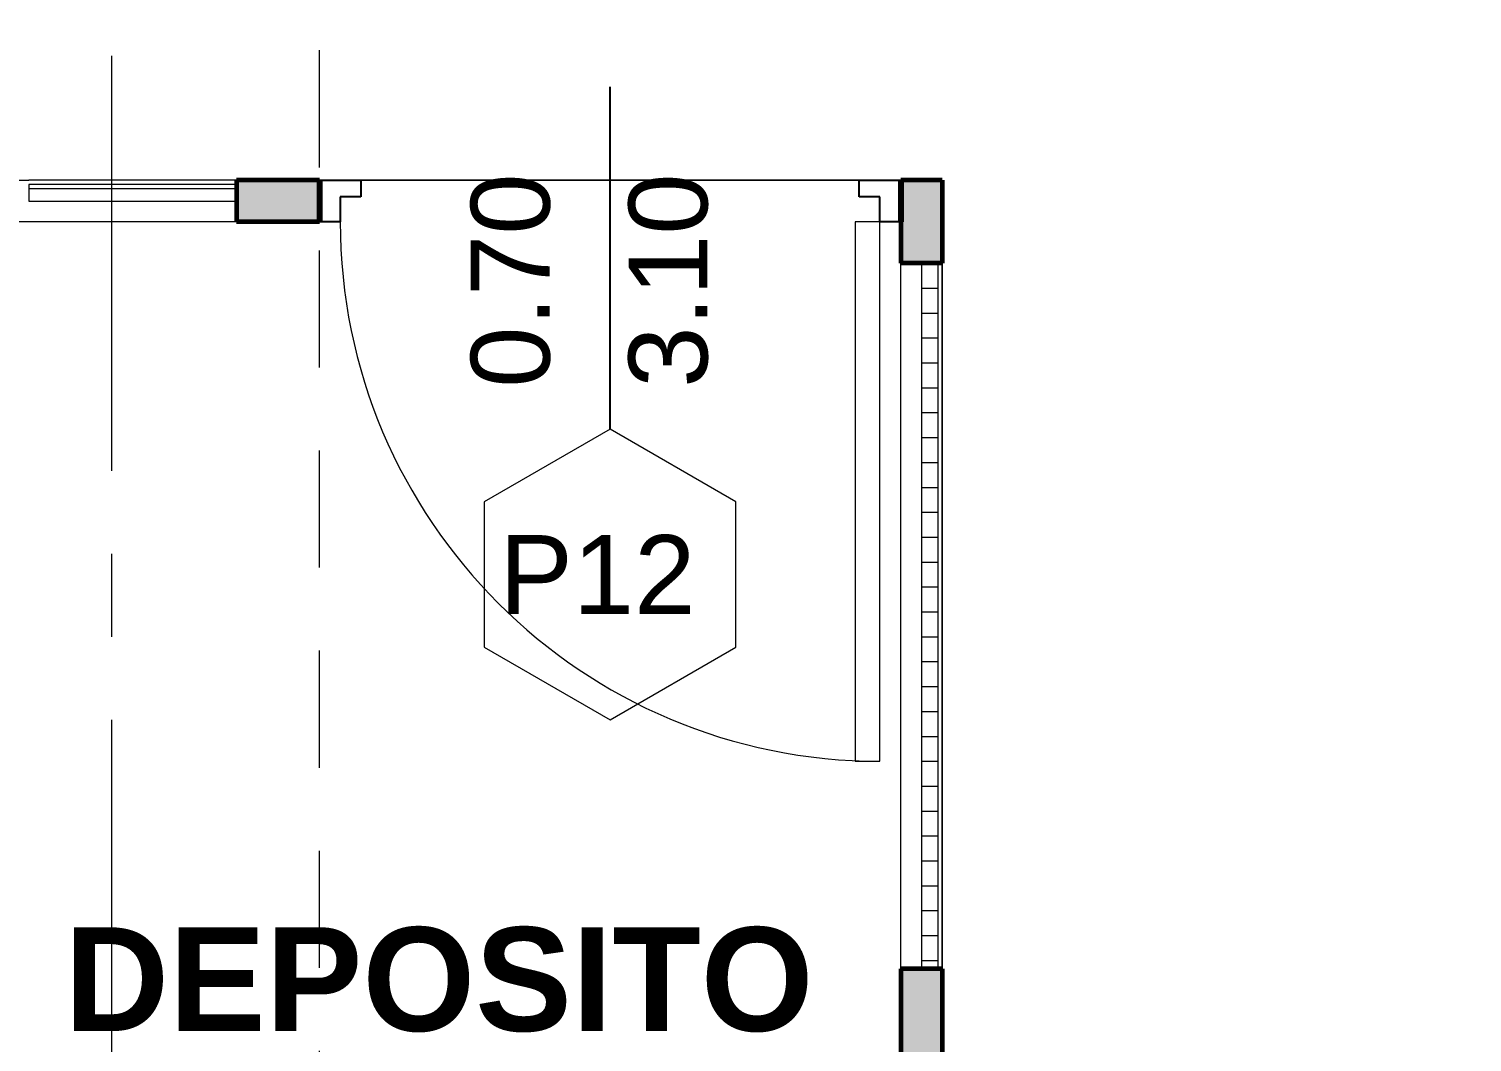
# Model space of a CAD drawing. Header units: inches. Extents: x -19 to 5698, y -728 to 92.
# Drawn here: x 393.22 to 394.958, y 14.362 to 15.582 of the extents above; entities that cross this region are included whole.
import ezdxf

# ---------------------------------------------------------------- set-up
doc = ezdxf.new("R2010")
doc.units = ezdxf.units.IN
doc.header["$MEASUREMENT"] = 0
doc.set_wipeout_variables(frame=1)
for name, pattern in [('Hidden Line', [0.195611, 0.141111, -0.0545]), ('Punto & Raya', [0.65, 0.5, -0.075, 0, -0.075]), ('Wipeout_Contour', [1, 0, -1])]:
    doc.linetypes.add(name, pattern=pattern)
for name, color, linetype in [('02 _ ARQ _ ALB _ Ejes Generales', 251, 'Continuous'), ('02 _ ARQ _ ALB _ Muros Interiores', 7, 'Continuous'), ('02 _ ARQ _ ZON _ Espacio.3D', 7, 'Continuous'), ('08 _ STR _ EXT _ 09 Vigas', 251, 'Continuous'), ('Acabado - Muros', 7, 'Continuous')]:
    doc.layers.add(name, color=color, linetype=linetype)
doc.styles.add('Estilo_Generado_4', font='swisse.ttf')
doc.styles.add('Estilo_Generado_8', font='arialbd.ttf')
pattern_1 = [(0, (370.000076, 2e-08), (0, 0.03), [])]

msp = doc.modelspace()

# ---------------------------------------------------------------- linework, layer by layer
at = {"layer": '02 _ ARQ _ ALB _ Muros Interiores', "color": 152, "linetype": 'Continuous', "lineweight": 25}
msp.add_line((393.92, 15.1), (393.92, 15.5125), dxfattribs=at)
at = {"layer": '02 _ ARQ _ ALB _ Muros Interiores', "color": 7, "linetype": 'Continuous', "lineweight": 80}
for p, q in [((393.57, 15.4), (393.57, 15.35)), ((393.57, 15.4), (393.57, 15.35)), ((393.57, 15.4), (393.57, 15.35)), ((394.27, 15.4), (394.27, 15.35)), ((394.27, 15.4), (394.27, 15.35)), ((394.27, 15.4), (394.27, 15.35))]:
    msp.add_line(p, q, dxfattribs=at)
at = {"layer": '02 _ ARQ _ ALB _ Muros Interiores', "color": 165, "linetype": 'Continuous', "lineweight": 25}
for p, q in [((393.57, 15.35), (393.57, 15.4)), ((393.57, 15.4), (393.62, 15.4)), ((393.62, 15.4), (393.62, 15.38)), ((394.22, 15.38), (394.22, 15.4)), ((394.22, 15.4), (394.27, 15.4)), ((394.27, 15.4), (394.27, 15.35)), ((393.62, 15.38), (393.595, 15.38)), ((393.595, 15.38), (393.595, 15.35)), ((394.245, 15.38), (394.22, 15.38)), ((394.245, 15.35), (394.245, 15.38)), ((393.595, 15.35), (393.57, 15.35)), ((394.27, 15.35), (394.245, 15.35))]:
    msp.add_line(p, q, dxfattribs=at)
at = {"layer": '02 _ ARQ _ ALB _ Muros Interiores', "color": 165, "linetype": 'Continuous', "lineweight": 15}
for p, q in [((394.245, 15.35), (394.215, 15.35)), ((394.215, 15.35), (394.215, 14.7)), ((394.245, 14.7), (394.245, 15.35)), ((394.215, 14.7), (394.245, 14.7))]:
    msp.add_line(p, q, dxfattribs=at)
at = {"layer": '02 _ ARQ _ ALB _ Muros Interiores', "color": 251, "linetype": 'Continuous', "lineweight": 13, "flags": 128}
msp.add_lwpolyline([(393.92, 14.75), (394.0716, 14.8375), (394.0716, 15.0125), (393.92, 15.1), (393.7685, 15.0125), (393.7685, 14.8375)], close=True, dxfattribs=at)
at = {"layer": '02 _ ARQ _ ALB _ Muros Interiores', "color": 165, "linetype": 'Continuous', "lineweight": 15}
msp.add_arc((394.245, 15.35), 0.65, 180, 270, dxfattribs=at)
at = {"layer": '02 _ ARQ _ ZON _ Espacio.3D', "color": 254, "linetype": 'Continuous', "lineweight": 0, "flags": 128}
msp.add_lwpolyline([(400.07, 7.3509), (400.0701, 8.1), (400.295, 8.1), (400.295, 16.5), (400.0701, 16.5), (400.07, 17.35), (394.17, 17.3498), (394.17, 16.9001), (393.5701, 16.9), (393.57, 16.2999), (393.12, 16.2999), (393.12, 15.4), (394.32, 15.4), (394.3201, 7.7), (396.8257, 7.7), (396.8257, 7.35)], close=True, dxfattribs=at)
at = {"layer": '02 _ ARQ _ ZON _ Espacio.3D', "color": 9, "linetype": 'Continuous', "lineweight": 5, "flags": 128}
msp.add_lwpolyline([(393.12, 15.35), (393.12, 12.225), (394.27, 12.225), (394.27, 15.4), (393.57, 15.4), (393.57, 15.35)], close=True, dxfattribs=at)
at = {"layer": '08 _ STR _ EXT _ 09 Vigas', "color": 251, "linetype": 'Hidden Line', "lineweight": 13, "true_color": 0x636466}
msp.add_line((393.5701, 7.7), (393.5701, 16.9), dxfattribs=at)
at = {"layer": 'Acabado - Muros', "color": 7, "linetype": 'Continuous', "lineweight": 60}
for p, q in [((393.57, 15.4), (393.57, 15.35)), ((394.32, 15.4), (394.27, 15.4))]:
    msp.add_line(p, q, dxfattribs=at)

# ---------------------------------------------------------------- texts
at = {"layer": '02 _ ARQ _ ALB _ Muros Interiores', "color": 5, "lineweight": 25, "char_height": 0.095, "attachment_point": 7, "rotation": 90, "style": 'Estilo_Generado_4'}
for s, insert in [('\\A1;{\\pql;\\pt0;\\fSwis721 Ex BT|b0|i0|c0|p34;0.70\\fSwis721 Ex BT|b0|i0|c0|p34;\\A1{\\H.66x;\\S^  ;}\\fSwis721 Ex BT|b0|i0|c0|p34;\\fSwis721 Ex BT|b0|i0|c0|p34;}', (393.875, 15.15)), ('\\A1;{\\pql;\\pt0;\\fSwis721 Ex BT|b0|i0|c0|p34;3.10\\fSwis721 Ex BT|b0|i0|c0|p34;\\A1{\\H.66x;\\S^  ;}\\fSwis721 Ex BT|b0|i0|c0|p34;\\fSwis721 Ex BT|b0|i0|c0|p34;}', (394.065, 15.15))]:
    msp.add_mtext(s, dxfattribs=dict(at, insert=insert))
at = {"layer": '02 _ ARQ _ ALB _ Muros Interiores', "color": 5, "lineweight": 25, "insert": (393.7867, 14.8775), "char_height": 0.095, "attachment_point": 7, "style": 'Estilo_Generado_4'}
msp.add_mtext('\\A1;{\\pql;\\pt0;\\fSwis721 Ex BT|b0|i0|c0|p34;P12\\fSwis721 Ex BT|b0|i0|c0|p34;\\fSwis721 Ex BT|b0|i0|c0|p34;\\fSwis721 Ex BT|b0|i0|c0|p34;}', dxfattribs=at)
at = {"layer": '02 _ ARQ _ ZON _ Espacio.3D', "color": 251, "lineweight": 25, "insert": (393.7139, 14.5), "char_height": 0.125, "attachment_point": 2, "style": 'Estilo_Generado_8'}
msp.add_mtext('\\A1;{\\pqc;\\pt0;\\fArial|b1|i0|c0|p34;DEPOSITO}', dxfattribs=at)

# ---------------------------------------------------------------- next in the draw order: wipeouts: each hides what was drawn before it
at = {"color": 254, "linetype": 'Wipeout_Contour', "lineweight": 0, "ltscale": 12958.470364}
msp.add_wipeout([(393.2201, 15.4), (393.2201, 15.35), (393.47, 15.35), (393.47, 15.4)], dxfattribs=at).dxf.layer = 'Acabado - Muros'
at = {"color": 254, "linetype": 'Wipeout_Contour', "lineweight": 0, "ltscale": 12962.261093}
msp.add_wipeout([(394.27, 14.4499), (394.32, 14.4499), (394.32, 15.3), (394.27, 15.3)], dxfattribs=at).dxf.layer = 'Acabado - Muros'

# ---------------------------------------------------------------- next in the draw order: linework, layer by layer
at = {"layer": 'Acabado - Muros', "color": 7, "linetype": 'Continuous', "lineweight": 60}
for p, q in [((394.27, 15.4), (394.27, 15.3)), ((393.57, 15.35), (393.47, 15.35)), ((394.27, 14.4499), (394.27, 14.3499))]:
    msp.add_line(p, q, dxfattribs=at)
at = {"layer": 'Acabado - Muros', "color": 251, "linetype": 'Continuous', "lineweight": 13, "flags": 128}
for points in [[(393.47, 15.4), (393.2201, 15.4)], [(393.47, 15.35), (393.2201, 15.35)], [(394.27, 14.4499), (394.27, 15.3)], [(394.32, 14.4499), (394.32, 15.3)]]:
    msp.add_lwpolyline(points, dxfattribs=at)

# ---------------------------------------------------------------- next in the draw order: wipeouts: each hides what was drawn before it
at = {"color": 254, "linetype": 'Wipeout_Contour', "lineweight": 0, "ltscale": 12958.470553}
msp.add_wipeout([(393.2201, 15.395), (393.2201, 15.375), (393.47, 15.375), (393.47, 15.395)], dxfattribs=at).dxf.layer = 'Acabado - Muros'
at = {"color": 254, "linetype": 'Wipeout_Contour', "lineweight": 0, "ltscale": 12962.301093}
msp.add_wipeout([(394.315, 15.3), (394.295, 15.3), (394.295, 14.4499), (394.315, 14.4499)], dxfattribs=at).dxf.layer = 'Acabado - Muros'

# ---------------------------------------------------------------- next in the draw order: hatches: boundary and pattern name
at = {"layer": 'Acabado - Muros', "linetype": 'Continuous', "lineweight": 0}
for points in [[(393.47, 15.4), (393.47, 15.35), (393.57, 15.35), (393.57, 15.4)], [(394.32, 15.3), (394.32, 15.4), (394.27, 15.4), (394.27, 15.3)], [(394.27, 14.4499), (394.27, 14.3499), (394.32, 14.3499), (394.32, 14.4499)]]:
    msp.add_hatch(color=254, dxfattribs=at).paths.add_polyline_path(points)
h = msp.add_hatch(dxfattribs=at)
h.set_pattern_fill('CONTRACHAPADO_0002', color=254, style=0, pattern_type=2)
h.set_pattern_definition(pattern_1)
h.paths.add_polyline_path([(393.2201, 15.395), (393.2201, 15.375), (393.47, 15.375), (393.47, 15.395)])
h = msp.add_hatch(dxfattribs=at)
h.set_pattern_fill('CONTRACHAPADO_0002', color=254, style=0, pattern_type=2)
h.set_pattern_definition(pattern_1)
h.paths.add_polyline_path([(394.315, 15.3), (394.295, 15.3), (394.295, 14.4499), (394.315, 14.4499)])

# ---------------------------------------------------------------- next in the draw order: linework, layer by layer
at = {"layer": '02 _ ARQ _ ALB _ Ejes Generales', "color": 251, "linetype": 'Punto & Raya', "lineweight": 13, "true_color": 0x636466}
msp.add_line((393.3201, 3.05), (393.3201, 44.9), dxfattribs=at)
at = {"layer": 'Acabado - Muros', "color": 7, "linetype": 'Continuous', "lineweight": 60}
for p, q in [((393.47, 15.4), (393.47, 15.35)), ((393.57, 15.4), (393.47, 15.4)), ((394.32, 15.4), (394.32, 15.3)), ((394.32, 15.3), (394.27, 15.3)), ((394.32, 14.4499), (394.27, 14.4499)), ((394.32, 14.4499), (394.32, 14.3499))]:
    msp.add_line(p, q, dxfattribs=at)
at = {"layer": 'Acabado - Muros', "color": 7, "linetype": 'Continuous', "lineweight": 13, "flags": 128}
for points in [[(393.2201, 15.395), (393.2201, 15.375), (393.47, 15.375), (393.47, 15.395)], [(394.315, 15.3), (394.295, 15.3), (394.295, 14.4499), (394.315, 14.4499)]]:
    msp.add_lwpolyline(points, close=True, dxfattribs=at)

doc.saveas('drawing.dxf')
